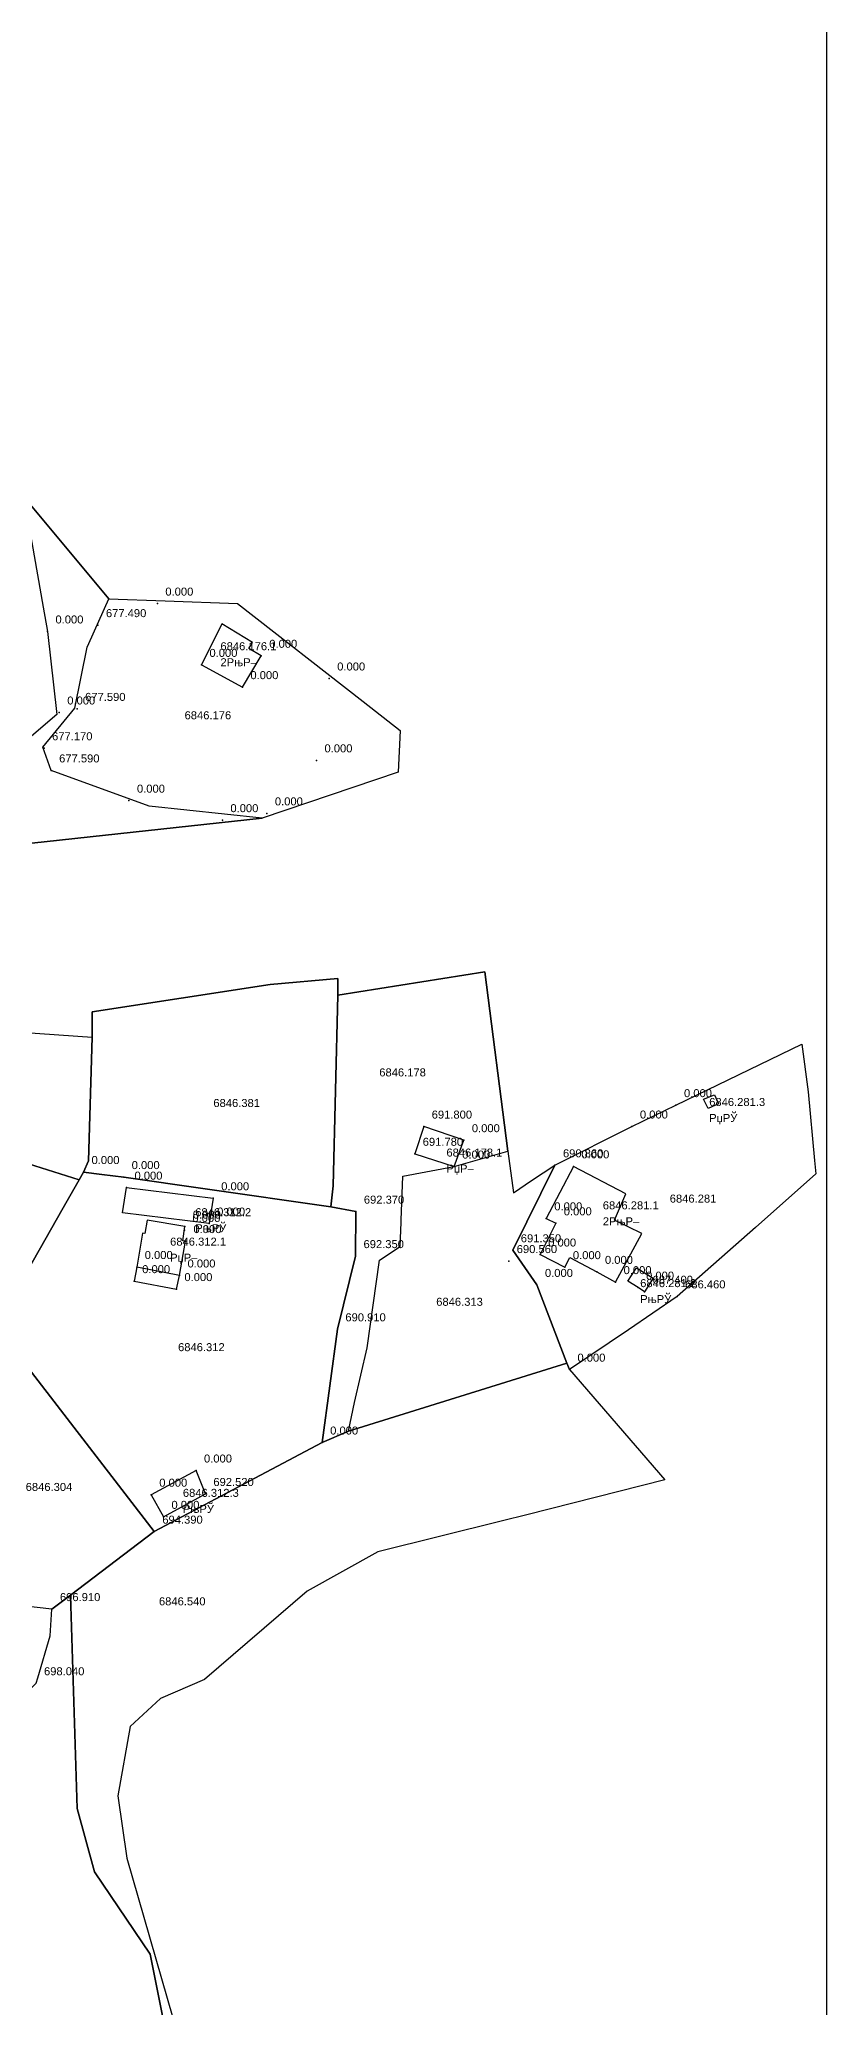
# Model space of a CAD drawing. Header units: metres. Extents: x 8504925 to 8509157, y 4588840 to 4591954.
# Drawn here: x 8507326.6 to 8507425, y 4589470.7 to 4589716.7 of the extents above; entities that cross this region are included whole.
import ezdxf

# ---------------------------------------------------------------- set-up
doc = ezdxf.new("R2010")
doc.units = ezdxf.units.M
for name, color, linetype in [('cad13', 30, 'Continuous'), ('cad140', 7, 'Continuous'), ('cad144', 7, 'Continuous'), ('cad146', 7, 'Continuous'), ('cad176', 7, 'Continuous'), ('cad22', 7, 'Continuous'), ('cad_cont_1', 30, 'Continuous'), ('cad_cont_2', 7, 'Continuous'), ('cad_cont_3', 7, 'Continuous'), ('points', 1, 'Continuous'), ('texts', 7, 'Continuous')]:
    doc.layers.add(name, color=color, linetype=linetype)
doc.styles.get("Standard").update_dxf_attribs({"font": 'arial.ttf'})

msp = doc.modelspace()

# ---------------------------------------------------------------- linework, layer by layer
msp.add_lwpolyline([(8507425, 4591198), (8507425, 4588839.875)])
at = {"layer": 'cad13'}
for points in [[(8507349.38, 4589643.68), (8507346.85, 4589638.56), (8507351.97, 4589635.78), (8507354.33, 4589639.7), (8507352.79, 4589640.63), (8507353.23, 4589641.36), (8507349.38, 4589643.68)], [(8507410.18, 4589583.12), (8507409.62, 4589584.29), (8507410.97, 4589584.8), (8507411.49, 4589583.71), (8507410.18, 4589583.12)], [(8507378.45, 4589575.85), (8507379.65, 4589579.15), (8507374.63, 4589580.85), (8507373.51, 4589577.45), (8507378.45, 4589575.85)], [(8507398.49, 4589569.16), (8507399.92, 4589572.46), (8507393.34, 4589575.88), (8507389.96, 4589569.38), (8507391.14, 4589568.76), (8507389.19, 4589564.86), (8507392.28, 4589563.28), (8507392.9, 4589564.5), (8507396.29, 4589562.69), (8507398.62, 4589561.41), (8507401.9, 4589567.48), (8507398.49, 4589569.16)], [(8507348.32, 4589571.89), (8507347.81, 4589568.73), (8507336.97, 4589570.06), (8507337.48, 4589573.22), (8507348.32, 4589571.89)], [(8507339.47, 4589567.52), (8507338.76, 4589563.3), (8507338.44, 4589561.53), (8507343.72, 4589560.54), (8507344.11, 4589562.24), (8507344.85, 4589566.54), (8507344.54, 4589566.59), (8507344.78, 4589568.35), (8507340.05, 4589569.15), (8507339.77, 4589567.47), (8507339.47, 4589567.52)], [(8507402.24, 4589560.21), (8507401.43, 4589560.72), (8507400.16, 4589561.52), (8507401.23, 4589563.21), (8507403.31, 4589561.9), (8507402.24, 4589560.21)], [(8507342.1, 4589532.07), (8507347.34, 4589534.93), (8507346.17, 4589537.86), (8507340.58, 4589534.84), (8507342.1, 4589532.07)]]:
    msp.add_lwpolyline(points, dxfattribs=at)
at = {"layer": 'cad140'}
for points in [[(8507324.64, 4589659.57), (8507327.068, 4589645.776), (8507327.6, 4589642.74)], [(8507327.6, 4589642.74), (8507328.78, 4589632.35)], [(8507328.78, 4589632.35), (8507312.861, 4589618.796)], [(8507391.04, 4589576.01), (8507400.66, 4589580.86)], [(8507385.77, 4589565.39), (8507391.04, 4589576.01)], [(8507340.96, 4589530.22), (8507330.49, 4589522.3)], [(8507328.16, 4589520.54), (8507309.87, 4589522.62)], [(8507330.49, 4589522.3), (8507328.16, 4589520.54)]]:
    msp.add_lwpolyline(points, dxfattribs=at)
at = {"layer": 'cad144'}
for points in [[(8507400.66, 4589580.86), (8507406.17, 4589583.53), (8507421.92, 4589591.16), (8507422.7, 4589585.2)], [(8507331.554, 4589574.192), (8507332.11, 4589575.17)], [(8507332.11, 4589575.17), (8507334.41, 4589574.882), (8507337.13, 4589574.54), (8507347.335, 4589573.075), (8507363.03, 4589570.82)], [(8507423.65, 4589574.94), (8507416.1, 4589568.24), (8507406.31, 4589559.63), (8507400.25, 4589555.45), (8507392.85, 4589550.47)], [(8507321.24, 4589556.06), (8507329.573, 4589570.709), (8507331.554, 4589574.192)], [(8507363.03, 4589570.82), (8507366.15, 4589570.22), (8507366.11, 4589564.66), (8507363.84, 4589555.51), (8507361.94, 4589541.36)], [(8507392.54, 4589551.27), (8507388.79, 4589561.06), (8507385.77, 4589565.39)], [(8507340.96, 4589530.22), (8507325.6, 4589550.14)], [(8507361.94, 4589541.36), (8507340.96, 4589530.22)]]:
    msp.add_lwpolyline(points, dxfattribs=at)
at = {"layer": 'cad146'}
for points in [[(8507354.42, 4589619.4), (8507340.31, 4589620.9), (8507328.06, 4589625.37), (8507327.01, 4589628.29), (8507331.02, 4589633.16), (8507332.57, 4589640.78), (8507332.782, 4589641.251), (8507335.28, 4589646.81)], [(8507363.03, 4589570.82), (8507363.32, 4589573.45), (8507363.9, 4589597.27)], [(8507332.11, 4589575.17), (8507332.74, 4589576.57), (8507333.19, 4589592.03)], [(8507331.554, 4589574.192), (8507321.23, 4589577.43), (8507288.02, 4589582.22)], [(8507365.25, 4589542.76), (8507366, 4589546.36), (8507367.57, 4589553.18), (8507369.12, 4589564.16), (8507371.67, 4589565.87), (8507371.8, 4589568.92), (8507371.81, 4589569.14), (8507372.04, 4589574.67), (8507378.45, 4589575.85), (8507385.17, 4589577.76)], [(8507392.54, 4589551.27), (8507365.25, 4589542.76)], [(8507392.85, 4589550.47), (8507392.54, 4589551.27)], [(8507365.25, 4589542.76), (8507361.94, 4589541.36)], [(8507326.17, 4589511.27), (8507326.38, 4589511.93), (8507327.93, 4589517.19), (8507328.16, 4589520.54)], [(8507330.49, 4589522.3), (8507331.33, 4589495.62), (8507333.47, 4589487.7), (8507340.42, 4589477.41), (8507346.52, 4589446.92), (8507348.08, 4589439.46), (8507346.78, 4589426.54), (8507346.73, 4589425.96)]]:
    msp.add_lwpolyline(points, dxfattribs=at)
at = {"layer": 'cad176'}
for points in [[(8507324.64, 4589659.57), (8507335.28, 4589646.81)], [(8507335.28, 4589646.81), (8507342.31, 4589646.56), (8507351.36, 4589646.24), (8507367.05, 4589634), (8507371.7, 4589630.38), (8507371.43, 4589625.16), (8507354.42, 4589619.4)], [(8507354.42, 4589619.4), (8507307.58, 4589614.3)], [(8507333.19, 4589592.03), (8507333.2, 4589595.18), (8507355.46, 4589598.6), (8507363.89, 4589599.35), (8507363.9, 4589597.27)], [(8507363.9, 4589597.27), (8507382.28, 4589600.21), (8507385.17, 4589577.76)], [(8507297.1, 4589596.85), (8507321.89, 4589592.83), (8507333.19, 4589592.03)], [(8507422.7, 4589585.2), (8507423.495, 4589576.616), (8507423.65, 4589574.94)], [(8507385.17, 4589577.76), (8507385.84, 4589572.58), (8507388.11, 4589574.1), (8507391.04, 4589576.01)], [(8507392.85, 4589550.47), (8507404.789, 4589536.71), (8507387.52, 4589532.33), (8507384.479, 4589531.564), (8507368.893, 4589527.682), (8507360.08, 4589522.791), (8507347.244, 4589511.752), (8507341.713, 4589509.377), (8507337.932, 4589505.861), (8507336.408, 4589497.197), (8507337.533, 4589489.4), (8507343.291, 4589469.432)]]:
    msp.add_lwpolyline(points, dxfattribs=at)
at = {"layer": 'cad22'}
msp.add_lwpolyline([(8507344.11, 4589562.24), (8507338.76, 4589563.3)], dxfattribs=at)
at = {"layer": 'cad_cont_1'}
for points in [[(8507349.38, 4589643.68), (8507346.85, 4589638.56), (8507351.97, 4589635.78), (8507354.33, 4589639.7), (8507352.79, 4589640.63), (8507353.23, 4589641.36), (8507349.38, 4589643.68)], [(8507410.18, 4589583.12), (8507409.62, 4589584.29), (8507410.97, 4589584.8), (8507411.49, 4589583.71), (8507410.18, 4589583.12)], [(8507378.45, 4589575.85), (8507379.65, 4589579.15), (8507374.63, 4589580.85), (8507373.51, 4589577.45), (8507378.45, 4589575.85)], [(8507398.49, 4589569.16), (8507399.92, 4589572.46), (8507393.34, 4589575.88), (8507389.96, 4589569.38), (8507391.14, 4589568.76), (8507389.19, 4589564.86), (8507392.28, 4589563.28), (8507392.9, 4589564.5), (8507396.29, 4589562.69), (8507398.62, 4589561.41), (8507401.9, 4589567.48), (8507398.49, 4589569.16)], [(8507348.32, 4589571.89), (8507347.81, 4589568.73), (8507336.97, 4589570.06), (8507337.48, 4589573.22), (8507348.32, 4589571.89)], [(8507339.47, 4589567.52), (8507338.76, 4589563.3), (8507338.44, 4589561.53), (8507343.72, 4589560.54), (8507344.11, 4589562.24), (8507344.85, 4589566.54), (8507344.54, 4589566.59), (8507344.78, 4589568.35), (8507340.05, 4589569.15), (8507339.77, 4589567.47), (8507339.47, 4589567.52)], [(8507402.24, 4589560.21), (8507401.43, 4589560.72), (8507400.16, 4589561.52), (8507401.23, 4589563.21), (8507403.31, 4589561.9), (8507402.24, 4589560.21)], [(8507342.1, 4589532.07), (8507347.34, 4589534.93), (8507346.17, 4589537.86), (8507340.58, 4589534.84), (8507342.1, 4589532.07)]]:
    msp.add_lwpolyline(points, dxfattribs=at)
at = {"layer": 'cad_cont_2'}
for points in [[(8507310, 4589616.36), (8507307.58, 4589614.3), (8507307.58, 4589614.3), (8507354.42, 4589619.4), (8507354.42, 4589619.4), (8507340.31, 4589620.9), (8507328.06, 4589625.37), (8507327.01, 4589628.29), (8507331.02, 4589633.16), (8507332.57, 4589640.78), (8507332.782, 4589641.251), (8507335.28, 4589646.81), (8507335.28, 4589646.81), (8507324.64, 4589659.57), (8507324.64, 4589659.57), (8507327.068, 4589645.776), (8507327.6, 4589642.74), (8507327.6, 4589642.74), (8507328.78, 4589632.35), (8507328.78, 4589632.35), (8507312.861, 4589618.796), (8507312.861, 4589618.796), (8507310, 4589616.36)], [(8507324.64, 4589659.57), (8507327.068, 4589645.776), (8507327.6, 4589642.74), (8507327.6, 4589642.74), (8507328.78, 4589632.35), (8507328.78, 4589632.35), (8507312.861, 4589618.796)], [(8507354.42, 4589619.4), (8507340.31, 4589620.9), (8507328.06, 4589625.37), (8507327.01, 4589628.29), (8507331.02, 4589633.16), (8507332.57, 4589640.78), (8507332.782, 4589641.251), (8507335.28, 4589646.81), (8507335.28, 4589646.81), (8507342.31, 4589646.56), (8507351.36, 4589646.24), (8507367.05, 4589634), (8507371.7, 4589630.38), (8507371.43, 4589625.16), (8507354.42, 4589619.4)], [(8507332.11, 4589575.17), (8507334.41, 4589574.882), (8507337.13, 4589574.54), (8507347.335, 4589573.075), (8507363.03, 4589570.82), (8507363.03, 4589570.82), (8507363.32, 4589573.45), (8507363.9, 4589597.27), (8507363.9, 4589597.27), (8507363.89, 4589599.35), (8507355.46, 4589598.6), (8507333.2, 4589595.18), (8507333.19, 4589592.03), (8507333.19, 4589592.03), (8507332.74, 4589576.57), (8507332.11, 4589575.17)], [(8507363.03, 4589570.82), (8507366.15, 4589570.22), (8507366.11, 4589564.66), (8507363.84, 4589555.51), (8507361.94, 4589541.36), (8507361.94, 4589541.36), (8507365.25, 4589542.76), (8507365.25, 4589542.76), (8507366, 4589546.36), (8507367.57, 4589553.18), (8507369.12, 4589564.16), (8507371.67, 4589565.87), (8507371.8, 4589568.92), (8507371.81, 4589569.14), (8507372.04, 4589574.67), (8507378.45, 4589575.85), (8507385.17, 4589577.76), (8507385.17, 4589577.76), (8507382.28, 4589600.21), (8507363.9, 4589597.27), (8507363.9, 4589597.27), (8507363.32, 4589573.45), (8507363.03, 4589570.82)], [(8507331.554, 4589574.192), (8507321.23, 4589577.43), (8507288.02, 4589582.22), (8507288.02, 4589582.22), (8507297.1, 4589596.85), (8507297.1, 4589596.85), (8507321.89, 4589592.83), (8507333.19, 4589592.03), (8507333.19, 4589592.03), (8507332.74, 4589576.57), (8507332.11, 4589575.17), (8507332.11, 4589575.17), (8507331.554, 4589574.192)], [(8507385.77, 4589565.39), (8507391.04, 4589576.01), (8507391.04, 4589576.01), (8507400.66, 4589580.86), (8507400.66, 4589580.86), (8507406.17, 4589583.53), (8507421.92, 4589591.16), (8507422.7, 4589585.2), (8507422.7, 4589585.2), (8507423.495, 4589576.616), (8507423.65, 4589574.94), (8507423.65, 4589574.94), (8507416.1, 4589568.24), (8507406.31, 4589559.63), (8507400.25, 4589555.45), (8507392.85, 4589550.47), (8507392.85, 4589550.47), (8507392.54, 4589551.27), (8507392.54, 4589551.27), (8507388.79, 4589561.06), (8507385.77, 4589565.39)], [(8507296.73, 4589573.79), (8507287.4, 4589581.02), (8507287.4, 4589581.02), (8507288.02, 4589582.22), (8507288.02, 4589582.22), (8507321.23, 4589577.43), (8507331.554, 4589574.192), (8507331.554, 4589574.192), (8507329.573, 4589570.709), (8507321.24, 4589556.06), (8507321.24, 4589556.06), (8507313.04, 4589562.13), (8507312.23, 4589560.82), (8507312.23, 4589560.82), (8507296.73, 4589573.79)], [(8507365.25, 4589542.76), (8507366, 4589546.36), (8507367.57, 4589553.18), (8507369.12, 4589564.16), (8507371.67, 4589565.87), (8507371.8, 4589568.92), (8507371.81, 4589569.14), (8507372.04, 4589574.67), (8507378.45, 4589575.85), (8507385.17, 4589577.76), (8507385.17, 4589577.76), (8507385.84, 4589572.58), (8507388.11, 4589574.1), (8507391.04, 4589576.01), (8507391.04, 4589576.01), (8507385.77, 4589565.39), (8507385.77, 4589565.39), (8507388.79, 4589561.06), (8507392.54, 4589551.27), (8507392.54, 4589551.27), (8507365.25, 4589542.76)], [(8507321.24, 4589556.06), (8507325.6, 4589550.14), (8507325.6, 4589550.14), (8507340.96, 4589530.22), (8507340.96, 4589530.22), (8507361.94, 4589541.36), (8507361.94, 4589541.36), (8507363.84, 4589555.51), (8507366.11, 4589564.66), (8507366.15, 4589570.22), (8507363.03, 4589570.82), (8507363.03, 4589570.82), (8507347.335, 4589573.075), (8507337.13, 4589574.54), (8507334.41, 4589574.882), (8507332.11, 4589575.17), (8507332.11, 4589575.17), (8507331.554, 4589574.192), (8507331.554, 4589574.192), (8507329.573, 4589570.709), (8507321.24, 4589556.06)], [(8507309.87, 4589522.62), (8507308.891, 4589523.581), (8507308.891, 4589523.581), (8507325.6, 4589550.14), (8507325.6, 4589550.14), (8507340.96, 4589530.22), (8507340.96, 4589530.22), (8507330.49, 4589522.3), (8507330.49, 4589522.3), (8507328.16, 4589520.54), (8507328.16, 4589520.54), (8507309.87, 4589522.62)], [(8507346.52, 4589446.92), (8507340.42, 4589477.41), (8507333.47, 4589487.7), (8507331.33, 4589495.62), (8507330.49, 4589522.3), (8507330.49, 4589522.3), (8507340.96, 4589530.22), (8507340.96, 4589530.22), (8507361.94, 4589541.36), (8507361.94, 4589541.36), (8507365.25, 4589542.76), (8507365.25, 4589542.76), (8507392.54, 4589551.27), (8507392.54, 4589551.27), (8507392.85, 4589550.47), (8507392.85, 4589550.47), (8507404.789, 4589536.71), (8507387.52, 4589532.33), (8507384.479, 4589531.564), (8507368.893, 4589527.682), (8507360.08, 4589522.791), (8507347.244, 4589511.752), (8507341.713, 4589509.377), (8507337.932, 4589505.861), (8507336.408, 4589497.197), (8507337.533, 4589489.4), (8507343.291, 4589469.432)], [(8507294.01, 4589461.52), (8507285.14, 4589472.62), (8507287.6, 4589475.5), (8507283.52, 4589480.93), (8507283.52, 4589480.93), (8507286.64, 4589483.28), (8507286.64, 4589483.28), (8507291.07, 4589480.56), (8507293.92, 4589480.79), (8507293.92, 4589480.79), (8507309.53, 4589494.72), (8507309.53, 4589494.72), (8507326.17, 4589511.27), (8507326.17, 4589511.27), (8507326.38, 4589511.93), (8507327.93, 4589517.19), (8507328.16, 4589520.54), (8507328.16, 4589520.54), (8507330.49, 4589522.3), (8507330.49, 4589522.3), (8507331.33, 4589495.62), (8507333.47, 4589487.7), (8507340.42, 4589477.41), (8507346.52, 4589446.92)], [(8507326.38, 4589511.93), (8507327.93, 4589517.19), (8507328.16, 4589520.54), (8507328.16, 4589520.54), (8507309.87, 4589522.62)]]:
    msp.add_lwpolyline(points, dxfattribs=at)
at = {"layer": 'cad_cont_3'}
for points in [[(8507324.64, 4589659.57), (8507335.28, 4589646.81), (8507335.28, 4589646.81), (8507342.31, 4589646.56), (8507351.36, 4589646.24), (8507367.05, 4589634), (8507371.7, 4589630.38), (8507371.43, 4589625.16), (8507354.42, 4589619.4), (8507354.42, 4589619.4), (8507307.58, 4589614.3)], [(8507321.89, 4589592.83), (8507333.19, 4589592.03), (8507333.19, 4589592.03), (8507333.2, 4589595.18), (8507355.46, 4589598.6), (8507363.89, 4589599.35), (8507363.9, 4589597.27), (8507363.9, 4589597.27), (8507382.28, 4589600.21), (8507385.17, 4589577.76), (8507385.17, 4589577.76), (8507385.84, 4589572.58), (8507388.11, 4589574.1), (8507391.04, 4589576.01), (8507391.04, 4589576.01), (8507400.66, 4589580.86), (8507400.66, 4589580.86), (8507406.17, 4589583.53), (8507421.92, 4589591.16), (8507422.7, 4589585.2), (8507422.7, 4589585.2), (8507423.495, 4589576.616), (8507423.65, 4589574.94), (8507423.65, 4589574.94), (8507416.1, 4589568.24), (8507406.31, 4589559.63), (8507400.25, 4589555.45), (8507392.85, 4589550.47), (8507392.85, 4589550.47), (8507404.789, 4589536.71), (8507387.52, 4589532.33), (8507384.479, 4589531.564), (8507368.893, 4589527.682), (8507360.08, 4589522.791), (8507347.244, 4589511.752), (8507341.713, 4589509.377), (8507337.932, 4589505.861), (8507336.408, 4589497.197), (8507337.533, 4589489.4), (8507343.291, 4589469.432)]]:
    msp.add_lwpolyline(points, dxfattribs=at)
at = {"layer": 'points'}
for p in [(8507341.34, 4589646.22), (8507333.91, 4589643.53), (8507327.6, 4589642.74), (8507346.85, 4589638.56), (8507354.33, 4589639.7), (8507362.82, 4589636.86), (8507351.97, 4589635.78), (8507329.08, 4589632.61), (8507331.31, 4589633.06), (8507327.18, 4589628.14), (8507361.23, 4589626.63), (8507328.06, 4589625.37), (8507337.79, 4589621.59), (8507349.47, 4589619.15), (8507355.03, 4589620), (8507406.17, 4589583.53), (8507374.63, 4589580.85), (8507400.66, 4589580.86), (8507373.51, 4589577.45), (8507379.65, 4589579.15), (8507332.11, 4589575.17), (8507337.13, 4589574.54), (8507378.45, 4589575.85), (8507391.04, 4589576.01), (8507393.34, 4589575.88), (8507337.48, 4589573.22), (8507348.32, 4589571.89), (8507366.15, 4589570.22), (8507344.72, 4589567.92), (8507344.78, 4589568.35), (8507347.81, 4589568.73), (8507389.96, 4589569.38), (8507391.14, 4589568.76), (8507344.85, 4589566.54), (8507366.11, 4589564.66), (8507385.77, 4589565.39), (8507389.19, 4589564.86), (8507338.76, 4589563.3), (8507344.11, 4589562.24), (8507385.26, 4589564.04), (8507392.28, 4589563.28), (8507396.29, 4589562.69), (8507338.44, 4589561.53), (8507343.72, 4589560.54), (8507388.79, 4589561.06), (8507398.62, 4589561.41), (8507401.43, 4589560.72), (8507402.24, 4589560.21), (8507406.31, 4589559.63), (8507363.84, 4589555.51), (8507392.85, 4589550.47), (8507361.94, 4589541.36), (8507346.17, 4589537.86), (8507340.58, 4589534.84), (8507347.34, 4589534.93), (8507340.96, 4589530.22), (8507342.1, 4589532.07), (8507328.16, 4589520.54)]:
    msp.add_point(p, dxfattribs=at)

# ---------------------------------------------------------------- texts
at = {"layer": 'cad_cont_1'}
for s, p in [('6846.176.1', (8507349.227, 4589640.392)), ('6846.281.3', (8507410.321, 4589583.427)), ('6846.178.1', (8507377.474, 4589577.104)), ('6846.312.2', (8507346.073, 4589569.65)), ('6846.281.1', (8507397.021, 4589570.507)), ('6846.312.1', (8507342.935, 4589565.971)), ('6846.281.2', (8507401.693, 4589560.784)), ('6846.312.3', (8507344.529, 4589534.57))]:
    msp.add_text(s, height=1, dxfattribs=at).set_placement(p)
at = {"layer": 'cad_cont_2'}
for s, p in [('6846.176', (8507344.74, 4589631.763)), ('6846.178', (8507369.078, 4589587.123)), ('6846.381', (8507348.34, 4589583.3)), ('6846.281', (8507405.39, 4589571.35)), ('6846.313', (8507376.198, 4589558.453)), ('6846.312', (8507343.93, 4589552.78)), ('6846.304', (8507324.88, 4589535.31)), ('6846.540', (8507341.537, 4589521.011))]:
    msp.add_text(s, height=1, dxfattribs=at).set_placement(p)
at = {"layer": 'points'}
for s, p in [('0.000', (8507342.34, 4589647.22)), ('0.000', (8507328.6, 4589643.74)), ('677.490', (8507334.91, 4589644.53)), ('0.000', (8507355.33, 4589640.7)), ('0.000', (8507347.85, 4589639.56)), ('0.000', (8507363.82, 4589637.86)), ('0.000', (8507352.97, 4589636.78)), ('0.000', (8507330.08, 4589633.61)), ('677.590', (8507332.31, 4589634.06)), ('677.170', (8507328.18, 4589629.14)), ('0.000', (8507362.23, 4589627.63)), ('677.590', (8507329.06, 4589626.37)), ('0.000', (8507338.79, 4589622.59)), ('0.000', (8507356.03, 4589621)), ('0.000', (8507350.47, 4589620.15)), ('0.000', (8507407.17, 4589584.53)), ('691.800', (8507375.63, 4589581.85)), ('0.000', (8507401.66, 4589581.86)), ('691.780', (8507374.51, 4589578.45)), ('0.000', (8507380.65, 4589580.15)), ('0.000', (8507333.11, 4589576.17)), ('0.000', (8507379.45, 4589576.85)), ('690.860', (8507392.04, 4589577.01)), ('0.000', (8507394.34, 4589576.88)), ('0.000', (8507338.13, 4589575.54)), ('0.000', (8507338.48, 4589574.22)), ('0.000', (8507349.32, 4589572.89)), ('692.370', (8507367.15, 4589571.22)), ('0.000', (8507345.72, 4589568.92)), ('0.000', (8507345.78, 4589569.35)), ('0.000', (8507348.81, 4589569.73)), ('0.000', (8507390.96, 4589570.38)), ('0.000', (8507392.14, 4589569.76)), ('0.000', (8507345.85, 4589567.54)), ('691.350', (8507386.77, 4589566.39)), ('0.000', (8507339.76, 4589564.3)), ('692.350', (8507367.11, 4589565.66)), ('690.560', (8507386.26, 4589565.04)), ('0.000', (8507390.19, 4589565.86)), ('0.000', (8507393.28, 4589564.28)), ('0.000', (8507397.29, 4589563.69)), ('0.000', (8507339.44, 4589562.53)), ('0.000', (8507344.72, 4589561.54)), ('0.000', (8507345.11, 4589563.24)), ('0.000', (8507389.79, 4589562.06)), ('0.000', (8507399.62, 4589562.41)), ('0.000', (8507402.43, 4589561.72)), ('687.400', (8507403.24, 4589561.21)), ('686.460', (8507407.31, 4589560.63)), ('690.910', (8507364.84, 4589556.51)), ('0.000', (8507393.85, 4589551.47)), ('0.000', (8507362.94, 4589542.36)), ('0.000', (8507347.17, 4589538.86)), ('0.000', (8507341.58, 4589535.84)), ('692.520', (8507348.34, 4589535.93)), ('0.000', (8507343.1, 4589533.07)), ('694.390', (8507341.96, 4589531.22)), ('696.910', (8507329.16, 4589521.54)), ('698.040', (8507327.17, 4589512.27))]:
    msp.add_text(s, height=1, dxfattribs=at).set_placement(p)
at = {"layer": 'texts'}
for s, p in [('2РњР–', (8507349.227, 4589638.392)), ('РџРЎ', (8507410.321, 4589581.427)), ('РџР–', (8507377.474, 4589575.104)), ('РњРЎ', (8507346.073, 4589567.65)), ('2РњР–', (8507397.021, 4589568.507)), ('РџР–', (8507342.935, 4589563.971)), ('РњРЎ', (8507401.693, 4589558.784)), ('РњРЎ', (8507344.529, 4589532.57))]:
    msp.add_text(s, height=1, dxfattribs=at).set_placement(p)

doc.saveas('drawing.dxf')
